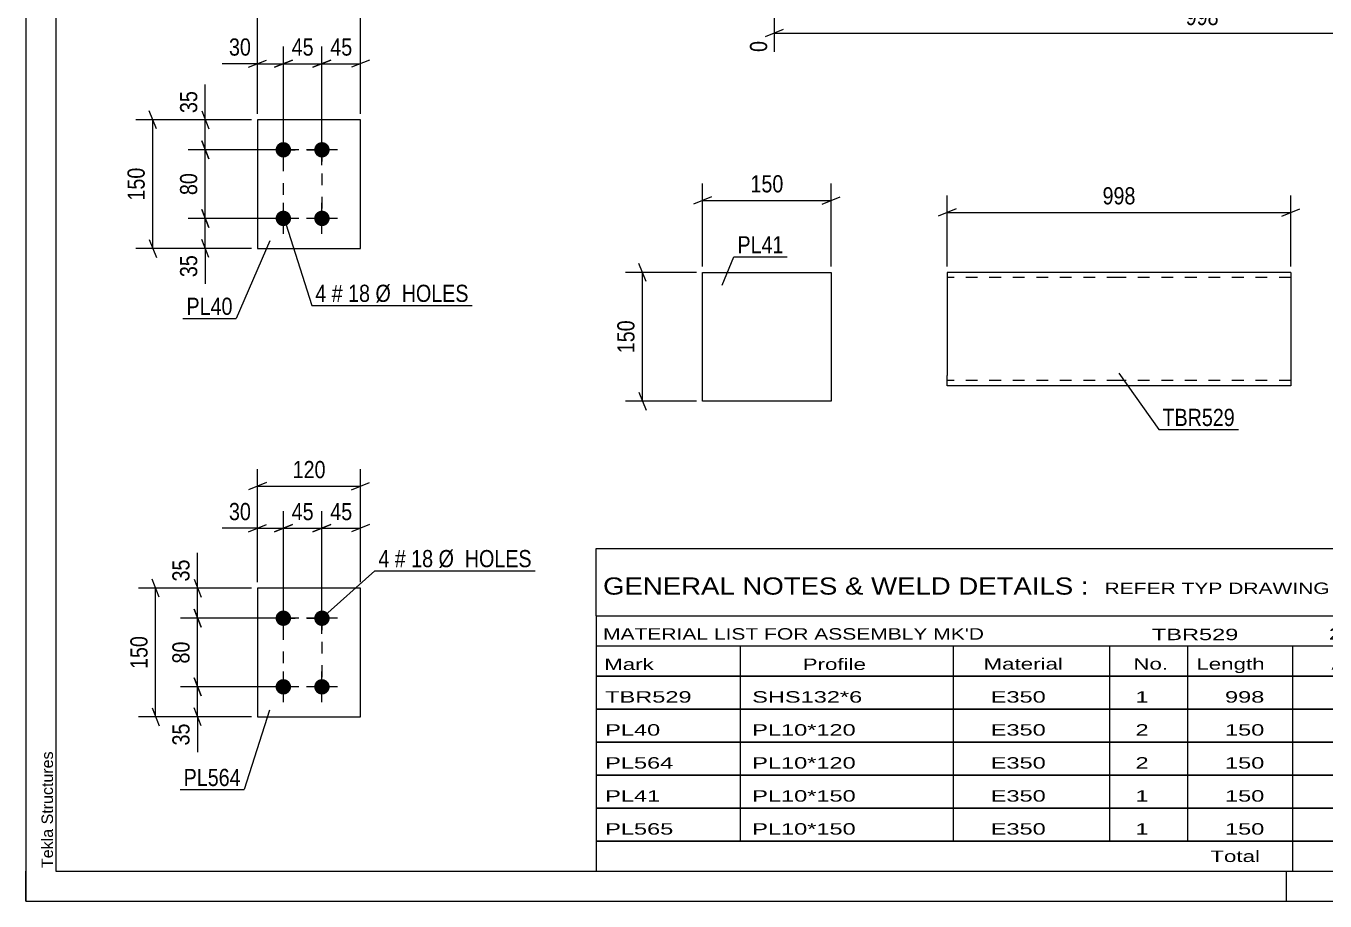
# Model space of a CAD drawing. Header units: millimetres. Extents: x 0 to 420, y 0 to 297.
# Drawn here: x 0 to 216.4, y 0 to 145.8 of the extents above; entities that cross this region are included whole.
import ezdxf

# ---------------------------------------------------------------- set-up
doc = ezdxf.new("R2010")
doc.units = ezdxf.units.MM
doc.linetypes.add('DXK_LINE_DOT2', pattern=[3.9198, 1.9599, -1.9599])
doc.styles.add('Arial', font='arial.ttf', dxfattribs={"height": 0.2})
doc.styles.add('Arial Narrow', font='ARIALN.TTF', dxfattribs={"height": 0.2})

# ---------------------------------------------------------------- blocks, each defined once
blk = doc.blocks.new('Unknown-585758188-1128')
at = {"color": 5, "linetype": 'Continuous'}
for p, q in [((0, 297), (0, 0)), ((5, 292), (5, 5)), ((0, 0), (0, 5)), ((5, 5), (415, 5)), ((210, 0), (210, 5)), ((0, 0), (420, 0))]:
    blk.add_line(p, q, dxfattribs=at)
at = {"color": 174, "linetype": 'Continuous', "style": 'Arial'}
blk.add_text('Tekla Structures', height=1.9102, rotation=90, dxfattribs=at).set_placement((4.5, 5.5))
blk = doc.blocks.new('Part-585758188-1271 - 1220')
at = {"color": 2, "linetype": 'Continuous'}
for p, q in [((55.74, 52.12), (38.6, 52.12)), ((38.6, 52.12), (38.6, 30.7)), ((55.74, 30.7), (55.74, 52.12)), ((38.6, 30.7), (55.74, 30.7))]:
    blk.add_line(p, q, dxfattribs=at)
blk = doc.blocks.new('Bolt-585758188-1256 - 1220')
at = {"linetype": 'Continuous'}
for points in [[(42.88, 45.84, -1), (42.88, 48.41, -1)], [(49.31, 45.84, -1), (49.31, 48.41, -1)], [(42.88, 34.41, -1), (42.88, 36.98, -1)], [(49.31, 34.41, -1), (49.31, 36.98, -1)]]:
    blk.add_hatch(color=1, dxfattribs=at).paths.add_polyline_path(points)
at = {"color": 1, "linetype": 'Continuous'}
for p, q in [((42.88, 44.55), (42.88, 49.7)), ((49.31, 44.55), (49.31, 49.7)), ((45.46, 47.12), (40.31, 47.12)), ((51.88, 47.12), (46.74, 47.12)), ((42.88, 33.12), (42.88, 38.27)), ((49.31, 33.12), (49.31, 38.27)), ((45.46, 35.7), (40.31, 35.7)), ((51.88, 35.7), (46.74, 35.7))]:
    blk.add_line(p, q, dxfattribs=at)
blk = doc.blocks.new('Bolt-585758188-1571 - 1565')
at = {"linetype": 'Continuous'}
for points in [[(42.88, 123.9, -1), (42.88, 126.47, -1)], [(49.31, 123.9, -1), (49.31, 126.47, -1)], [(42.88, 112.47, -1), (42.88, 115.04, -1)], [(49.31, 112.47, -1), (49.31, 115.04, -1)]]:
    blk.add_hatch(color=1, dxfattribs=at).paths.add_polyline_path(points)
at = {"color": 1, "linetype": 'Continuous'}
for p, q in [((42.88, 122.61), (42.88, 127.76)), ((49.31, 122.61), (49.31, 127.76)), ((45.46, 125.18), (40.31, 125.18)), ((51.88, 125.18), (46.74, 125.18)), ((42.88, 111.18), (42.88, 116.33)), ((49.31, 111.18), (49.31, 116.33)), ((45.46, 113.76), (40.31, 113.76)), ((51.88, 113.76), (46.74, 113.76))]:
    blk.add_line(p, q, dxfattribs=at)
blk = doc.blocks.new('Part-585758188-1586 - 1565')
at = {"color": 2, "linetype": 'Continuous'}
for p, q in [((55.74, 130.18), (38.6, 130.18)), ((38.6, 130.18), (38.6, 108.76)), ((55.74, 108.76), (55.74, 130.18)), ((38.6, 108.76), (55.74, 108.76))]:
    blk.add_line(p, q, dxfattribs=at)
blk = doc.blocks.new('Part-585758188-1541 - 1525')
at = {"color": 2, "linetype": 'Continuous'}
for p, q in [((112.73, 83.31), (112.73, 104.74)), ((112.73, 104.74), (134.16, 104.74)), ((134.16, 104.74), (134.16, 83.31)), ((134.16, 83.31), (112.73, 83.31))]:
    blk.add_line(p, q, dxfattribs=at)
blk = doc.blocks.new('Part-585758188-1432 - 1410')
at = {"color": 2, "linetype": 'Continuous'}
for p, q in [((182.06, 104.74), (153.49, 104.74)), ((153.49, 104.74), (153.49, 87.59)), ((210.73, 104.74), (182.16, 104.74)), ((210.73, 104.74), (210.73, 85.88)), ((153.49, 86.38), (153.49, 87.59)), ((153.49, 86.01), (153.49, 86.38)), ((153.49, 85.88), (153.49, 86.01)), ((182.06, 85.88), (153.49, 85.88)), ((210.73, 85.88), (182.16, 85.88))]:
    blk.add_line(p, q, dxfattribs=at)
at = {"color": 7, "linetype": 'DXK_LINE_DOT2'}
for p, q in [((182.06, 103.88), (153.49, 103.88)), ((210.73, 103.88), (182.16, 103.88)), ((153.49, 86.94), (153.49, 87.59)), ((153.49, 86.38), (153.49, 87.27)), ((153.49, 86.74), (153.49, 86.8)), ((153.49, 86.74), (153.49, 86.8)), ((182.06, 86.74), (153.49, 86.74)), ((210.73, 86.74), (182.16, 86.74)), ((210.73, 86.74), (210.73, 86.8)), ((153.49, 85.88), (153.49, 85.88))]:
    blk.add_line(p, q, dxfattribs=at)
blk = doc.blocks.new('Rectangle-585758188-1393 - 1220')
at = {"color": 1, "linetype": 'DXK_LINE_DOT2'}
blk.add_lwpolyline([(42.88, 47.12), (49.31, 47.12), (49.31, 35.7), (42.88, 35.7), (42.88, 47.12)], close=True, dxfattribs=at)
blk = doc.blocks.new('Rectangle-585758188-1701 - 1565')
at = {"color": 1, "linetype": 'DXK_LINE_DOT2'}
blk.add_lwpolyline([(42.88, 125.18), (49.31, 125.18), (49.31, 113.76), (42.88, 113.76), (42.88, 125.18)], close=True, dxfattribs=at)
blk = doc.blocks.new('StraightDimension-585758188-1380 - 1220')
at = {"color": 7, "linetype": 'Continuous'}
for p, q in [((38.6, 53.12), (38.6, 64.97)), ((42.88, 48.12), (42.88, 64.97)), ((37.1, 61.52), (40.1, 62.72)), ((38.6, 62.12), (42.88, 62.12)), ((44.38, 62.72), (41.38, 61.52))]:
    blk.add_line(p, q, dxfattribs=at)
at = {"color": 0}
blk.add_wipeout([(38.07, 62.87), (38.07, 67.07), (33.22, 67.07), (33.22, 62.87)], dxfattribs=at)
at = {"color": 7, "linetype": 'Continuous'}
blk.add_line((38.6, 62.12), (32.69, 62.12), dxfattribs=at)
blk.add_line((38.6, 62.12), (32.69, 62.12), dxfattribs=at)
at = {"color": 3, "style": 'Arial Narrow'}
blk.add_text('30', height=2.863, dxfattribs=at).set_placement((33.82, 63.47))
blk = doc.blocks.new('StraightDimension-585758188-1274 - 1220')
at = {"color": 7, "linetype": 'Continuous'}
for p, q in [((38.6, 53.12), (38.6, 71.97)), ((55.74, 53.12), (55.74, 71.97)), ((40.1, 69.72), (37.1, 68.52)), ((54.24, 68.52), (57.24, 69.72)), ((38.6, 69.12), (55.74, 69.12))]:
    blk.add_line(p, q, dxfattribs=at)
at = {"color": 0}
blk.add_wipeout([(50.51, 69.87), (50.51, 74.07), (43.83, 74.07), (43.83, 69.87)], dxfattribs=at)
at = {"color": 3, "style": 'Arial Narrow'}
blk.add_text('120', height=2.863, dxfattribs=at).set_placement((44.43, 70.47))
blk = doc.blocks.new('StraightDimension-585758188-1299 - 1220')
at = {"color": 7, "linetype": 'Continuous'}
for p, q in [((37.6, 52.12), (18.75, 52.12)), ((22.2, 50.62), (21, 53.62)), ((21.6, 30.7), (21.6, 52.12)), ((37.6, 30.7), (18.75, 30.7)), ((21, 32.2), (22.2, 29.2))]:
    blk.add_line(p, q, dxfattribs=at)
at = {"color": 0}
blk.add_wipeout([(20.85, 44.75), (16.65, 44.75), (16.65, 38.07), (20.85, 38.07)], dxfattribs=at)
at = {"color": 3, "style": 'Arial Narrow'}
blk.add_text('150', height=2.863, rotation=90.0002, dxfattribs=at).set_placement((20.25, 38.67))
blk = doc.blocks.new('StraightDimension-585758188-1317 - 1220')
at = {"color": 7, "linetype": 'Continuous'}
for p, q in [((28, 37.2), (29.2, 34.2)), ((41.88, 35.7), (25.75, 35.7)), ((28.6, 30.7), (28.6, 35.7)), ((37.6, 30.7), (25.75, 30.7)), ((29.2, 29.2), (28, 32.2))]:
    blk.add_line(p, q, dxfattribs=at)
at = {"color": 0}
blk.add_wipeout([(27.85, 30.17), (23.65, 30.17), (23.65, 25.32), (27.85, 25.32)], dxfattribs=at)
at = {"color": 7, "linetype": 'Continuous'}
blk.add_line((28.6, 30.7), (28.6, 24.79), dxfattribs=at)
blk.add_line((28.6, 30.7), (28.6, 24.79), dxfattribs=at)
at = {"color": 3, "style": 'Arial Narrow'}
blk.add_text('35', height=2.863, rotation=90.0002, dxfattribs=at).set_placement((27.25, 25.92))
blk = doc.blocks.new('StraightDimension-585758188-1330 - 1220')
at = {"color": 7, "linetype": 'Continuous'}
for p, q in [((28, 48.62), (29.2, 45.62)), ((41.88, 47.12), (25.75, 47.12)), ((28.6, 35.7), (28.6, 47.12)), ((29.2, 34.2), (28, 37.2)), ((41.88, 35.7), (25.75, 35.7))]:
    blk.add_line(p, q, dxfattribs=at)
at = {"color": 0}
blk.add_wipeout([(27.85, 43.84), (23.65, 43.84), (23.65, 38.98), (27.85, 38.98)], dxfattribs=at)
at = {"color": 3, "style": 'Arial Narrow'}
blk.add_text('80', height=2.863, rotation=90.0002, dxfattribs=at).set_placement((27.25, 39.58))
blk = doc.blocks.new('StraightDimension-585758188-1340 - 1220')
at = {"color": 7, "linetype": 'Continuous'}
for p, q in [((37.6, 52.12), (25.75, 52.12)), ((28, 53.62), (29.2, 50.62)), ((28.6, 47.12), (28.6, 52.12)), ((29.2, 45.62), (28, 48.62)), ((41.88, 47.12), (25.75, 47.12))]:
    blk.add_line(p, q, dxfattribs=at)
at = {"color": 0}
blk.add_wipeout([(27.85, 57.51), (23.65, 57.51), (23.65, 52.65), (27.85, 52.65)], dxfattribs=at)
at = {"color": 7, "linetype": 'Continuous'}
blk.add_line((28.6, 52.12), (28.6, 58.03), dxfattribs=at)
blk.add_line((28.6, 52.12), (28.6, 58.03), dxfattribs=at)
at = {"color": 3, "style": 'Arial Narrow'}
blk.add_text('35', height=2.863, rotation=90.0002, dxfattribs=at).set_placement((27.25, 53.25))
blk = doc.blocks.new('StraightDimension-585758188-1354 - 1220')
at = {"color": 7, "linetype": 'Continuous'}
for p, q in [((49.31, 48.12), (49.31, 64.97)), ((55.74, 53.12), (55.74, 64.97)), ((47.81, 61.52), (50.81, 62.72)), ((49.31, 62.12), (55.74, 62.12)), ((57.24, 62.72), (54.24, 61.52))]:
    blk.add_line(p, q, dxfattribs=at)
at = {"color": 0}
blk.add_wipeout([(54.96, 62.87), (54.96, 67.07), (50.1, 67.07), (50.1, 62.87)], dxfattribs=at)
at = {"color": 3, "style": 'Arial Narrow'}
blk.add_text('45', height=2.863, dxfattribs=at).set_placement((50.7, 63.47))
blk = doc.blocks.new('StraightDimension-585758188-1370 - 1220')
at = {"color": 7, "linetype": 'Continuous'}
for p, q in [((42.88, 48.12), (42.88, 64.97)), ((49.31, 48.12), (49.31, 64.97)), ((41.38, 61.52), (44.38, 62.72)), ((42.88, 62.12), (49.31, 62.12)), ((50.81, 62.72), (47.81, 61.52))]:
    blk.add_line(p, q, dxfattribs=at)
at = {"color": 0}
blk.add_wipeout([(48.53, 62.87), (48.53, 67.07), (43.67, 67.07), (43.67, 62.87)], dxfattribs=at)
at = {"color": 3, "style": 'Arial Narrow'}
blk.add_text('45', height=2.863, dxfattribs=at).set_placement((44.27, 63.47))
blk = doc.blocks.new('StraightDimension-585758188-1588 - 1565')
at = {"color": 7, "linetype": 'Continuous'}
for p, q in [((38.6, 131.18), (38.6, 150.85)), ((55.74, 131.18), (55.74, 150.85)), ((40.1, 148.6), (37.1, 147.4)), ((38.6, 148), (55.74, 148)), ((54.24, 147.4), (57.24, 148.6))]:
    blk.add_line(p, q, dxfattribs=at)
at = {"color": 0}
blk.add_wipeout([(50.51, 148.75), (50.51, 152.95), (43.83, 152.95), (43.83, 148.75)], dxfattribs=at)
at = {"color": 3, "style": 'Arial Narrow'}
blk.add_text('120', height=2.863, dxfattribs=at).set_placement((44.43, 149.35))
blk = doc.blocks.new('StraightDimension-585758188-1688 - 1565')
at = {"color": 7, "linetype": 'Continuous'}
for p, q in [((37.6, 130.18), (27.03, 130.18)), ((29.28, 131.68), (30.48, 128.68)), ((29.88, 125.18), (29.88, 130.18)), ((30.48, 123.68), (29.28, 126.68)), ((41.88, 125.18), (27.03, 125.18))]:
    blk.add_line(p, q, dxfattribs=at)
at = {"color": 0}
blk.add_wipeout([(29.13, 135.57), (24.93, 135.57), (24.93, 130.71), (29.13, 130.71)], dxfattribs=at)
at = {"color": 7, "linetype": 'Continuous'}
blk.add_line((29.88, 130.18), (29.88, 136.09), dxfattribs=at)
blk.add_line((29.88, 130.18), (29.88, 136.09), dxfattribs=at)
at = {"color": 3, "style": 'Arial Narrow'}
blk.add_text('35', height=2.863, rotation=90.0002, dxfattribs=at).set_placement((28.53, 131.31))
blk = doc.blocks.new('StraightDimension-585758188-1624 - 1565')
at = {"color": 7, "linetype": 'Continuous'}
for p, q in [((42.88, 126.18), (42.88, 142.38)), ((49.31, 126.18), (49.31, 142.38)), ((41.38, 138.93), (44.38, 140.13)), ((42.88, 139.53), (49.31, 139.53)), ((50.81, 140.13), (47.81, 138.93))]:
    blk.add_line(p, q, dxfattribs=at)
at = {"color": 0}
blk.add_wipeout([(48.53, 140.28), (48.53, 144.48), (43.67, 144.48), (43.67, 140.28)], dxfattribs=at)
at = {"color": 3, "style": 'Arial Narrow'}
blk.add_text('45', height=2.863, dxfattribs=at).set_placement((44.27, 140.88))
blk = doc.blocks.new('StraightDimension-585758188-1608 - 1565')
at = {"color": 7, "linetype": 'Continuous'}
for p, q in [((49.31, 126.18), (49.31, 142.38)), ((55.74, 131.18), (55.74, 142.38)), ((47.81, 138.93), (50.81, 140.13)), ((49.31, 139.53), (55.74, 139.53)), ((57.24, 140.13), (54.24, 138.93))]:
    blk.add_line(p, q, dxfattribs=at)
at = {"color": 0}
blk.add_wipeout([(54.96, 140.28), (54.96, 144.48), (50.1, 144.48), (50.1, 140.28)], dxfattribs=at)
at = {"color": 3, "style": 'Arial Narrow'}
blk.add_text('45', height=2.863, dxfattribs=at).set_placement((50.7, 140.88))
blk = doc.blocks.new('StraightDimension-585758188-1634 - 1565')
at = {"color": 7, "linetype": 'Continuous'}
for p, q in [((38.6, 131.18), (38.6, 142.38)), ((42.88, 126.18), (42.88, 142.38)), ((37.1, 138.93), (40.1, 140.13)), ((38.6, 139.53), (42.88, 139.53)), ((44.38, 140.13), (41.38, 138.93))]:
    blk.add_line(p, q, dxfattribs=at)
at = {"color": 0}
blk.add_wipeout([(38.07, 140.28), (38.07, 144.48), (33.22, 144.48), (33.22, 140.28)], dxfattribs=at)
at = {"color": 7, "linetype": 'Continuous'}
blk.add_line((38.6, 139.53), (32.69, 139.53), dxfattribs=at)
blk.add_line((38.6, 139.53), (32.69, 139.53), dxfattribs=at)
at = {"color": 3, "style": 'Arial Narrow'}
blk.add_text('30', height=2.863, dxfattribs=at).set_placement((33.82, 140.88))
blk = doc.blocks.new('StraightDimension-585758188-1648 - 1565')
at = {"color": 7, "linetype": 'Continuous'}
for p, q in [((37.6, 130.18), (18.28, 130.18)), ((21.73, 128.68), (20.53, 131.68)), ((21.13, 108.76), (21.13, 130.18)), ((37.6, 108.76), (18.28, 108.76)), ((20.53, 110.26), (21.73, 107.26))]:
    blk.add_line(p, q, dxfattribs=at)
at = {"color": 0}
blk.add_wipeout([(20.38, 122.81), (16.18, 122.81), (16.18, 116.13), (20.38, 116.13)], dxfattribs=at)
at = {"color": 3, "style": 'Arial Narrow'}
blk.add_text('150', height=2.863, rotation=90.0002, dxfattribs=at).set_placement((19.78, 116.73))
blk = doc.blocks.new('StraightDimension-585758188-1665 - 1565')
at = {"color": 7, "linetype": 'Continuous'}
for p, q in [((29.28, 115.26), (30.48, 112.26)), ((41.88, 113.76), (27.03, 113.76)), ((29.88, 108.76), (29.88, 113.76)), ((37.6, 108.76), (27.03, 108.76)), ((30.48, 107.26), (29.28, 110.26))]:
    blk.add_line(p, q, dxfattribs=at)
at = {"color": 0}
blk.add_wipeout([(29.13, 108.23), (24.93, 108.23), (24.93, 103.37), (29.13, 103.37)], dxfattribs=at)
at = {"color": 7, "linetype": 'Continuous'}
blk.add_line((29.88, 108.76), (29.88, 102.85), dxfattribs=at)
blk.add_line((29.88, 108.76), (29.88, 102.85), dxfattribs=at)
at = {"color": 3, "style": 'Arial Narrow'}
blk.add_text('35', height=2.863, rotation=90.0002, dxfattribs=at).set_placement((28.53, 103.97))
blk = doc.blocks.new('StraightDimension-585758188-1678 - 1565')
at = {"color": 7, "linetype": 'Continuous'}
for p, q in [((29.28, 126.68), (30.48, 123.68)), ((41.88, 125.18), (27.03, 125.18)), ((29.88, 113.76), (29.88, 125.18)), ((30.48, 112.26), (29.28, 115.26)), ((41.88, 113.76), (27.03, 113.76))]:
    blk.add_line(p, q, dxfattribs=at)
at = {"color": 0}
blk.add_wipeout([(29.13, 121.9), (24.93, 121.9), (24.93, 117.04), (29.13, 117.04)], dxfattribs=at)
at = {"color": 3, "style": 'Arial Narrow'}
blk.add_text('80', height=2.863, rotation=90.0002, dxfattribs=at).set_placement((28.53, 117.64))
blk = doc.blocks.new('StraightDimension-585758188-2192 - 1923')
at = {"color": 7, "linetype": 'Continuous'}
for p, q in [((124.68, 158.79), (124.68, 141.49)), ((267.24, 158.79), (267.24, 137.84)), ((126.18, 145.22), (123.18, 144.02)), ((265.74, 144.02), (268.74, 145.22)), ((124.68, 144.62), (267.24, 144.62))]:
    blk.add_line(p, q, dxfattribs=at)
at = {"color": 0}
blk.add_wipeout([(199.3, 145.37), (199.3, 149.57), (192.62, 149.57), (192.62, 145.37)], dxfattribs=at)
at = {"color": 0, "linetype": 'Continuous'}
for points in [[(124.08, 143.92), (119.88, 143.92), (119.88, 140.89), (124.08, 140.89)], [(266.64, 143.92), (262.44, 143.92), (262.44, 137.24), (266.64, 137.24)]]:
    blk.add_wipeout(points, dxfattribs=at)
at = {"color": 3, "style": 'Arial Narrow'}
blk.add_text('998', height=2.863, dxfattribs=at).set_placement((193.22, 145.97))
at = {"color": 3, "linetype": 'Continuous', "style": 'Arial Narrow'}
for s, height, p in [('0', 2.86, (123.48, 141.49)), ('998', 2.863, (266.04, 137.84))]:
    blk.add_text(s, height=height, rotation=90.0002, dxfattribs=at).set_placement(p)
blk = doc.blocks.new('StraightDimension-585758188-1543 - 1525')
at = {"color": 7, "linetype": 'Continuous'}
for p, q in [((112.73, 105.74), (112.73, 119.59)), ((134.16, 105.74), (134.16, 119.59)), ((114.23, 117.34), (111.23, 116.14)), ((132.66, 116.14), (135.66, 117.34)), ((112.73, 116.74), (134.16, 116.74))]:
    blk.add_line(p, q, dxfattribs=at)
at = {"color": 0}
blk.add_wipeout([(126.79, 117.49), (126.79, 121.69), (120.11, 121.69), (120.11, 117.49)], dxfattribs=at)
at = {"color": 3, "style": 'Arial Narrow'}
blk.add_text('150', height=2.863, dxfattribs=at).set_placement((120.71, 118.09))
blk = doc.blocks.new('StraightDimension-585758188-1554 - 1525')
at = {"color": 7, "linetype": 'Continuous'}
for p, q in [((103.33, 103.24), (102.13, 106.24)), ((111.73, 104.74), (99.88, 104.74)), ((102.73, 83.31), (102.73, 104.74)), ((102.13, 84.81), (103.33, 81.81)), ((111.73, 83.31), (99.88, 83.31))]:
    blk.add_line(p, q, dxfattribs=at)
at = {"color": 0}
blk.add_wipeout([(101.98, 97.37), (97.78, 97.37), (97.78, 90.69), (101.98, 90.69)], dxfattribs=at)
at = {"color": 3, "style": 'Arial Narrow'}
blk.add_text('150', height=2.863, rotation=90.0002, dxfattribs=at).set_placement((101.38, 91.29))
blk = doc.blocks.new('StraightDimension-585758188-1510 - 1410')
at = {"color": 7, "linetype": 'Continuous'}
for p, q in [((153.49, 105.74), (153.49, 117.59)), ((210.73, 105.74), (210.73, 117.59)), ((154.99, 115.34), (151.99, 114.14)), ((153.49, 114.74), (210.73, 114.74)), ((209.23, 114.14), (212.23, 115.34))]:
    blk.add_line(p, q, dxfattribs=at)
at = {"color": 0}
blk.add_wipeout([(185.46, 115.49), (185.46, 119.69), (178.77, 119.69), (178.77, 115.49)], dxfattribs=at)
at = {"color": 3, "style": 'Arial Narrow'}
blk.add_text('998', height=2.863, dxfattribs=at).set_placement((179.37, 116.09))
blk = doc.blocks.new('Unknown-585758188-3468')
at = {"color": 7, "linetype": 'Continuous'}
for p, q in [((95, 58.75), (255, 58.75)), ((95, 47.5), (95, 58.75)), ((255, 58.75), (255, 47.5)), ((95, 47.5), (255, 47.5)), ((95, 47.5), (95, 42.5)), ((255, 47.5), (255, 42.5)), ((95, 42.5), (255, 42.5)), ((95, 42.5), (95, 37.5)), ((119, 42.5), (119, 37.5)), ((154.5, 42.5), (154.5, 37.5)), ((180.5, 42.5), (180.5, 37.5)), ((193.5, 42.5), (193.5, 37.5)), ((211, 42.5), (211, 37.5)), ((233, 42.5), (233, 37.5)), ((255, 42.5), (255, 37.5)), ((95, 37.5), (255, 37.5)), ((95, 37.45), (95, 32.05)), ((95, 37.45), (255, 37.45)), ((119, 37.5), (119, 32)), ((154.5, 37.5), (154.5, 32)), ((180.5, 37.5), (180.5, 32)), ((193.5, 37.5), (193.5, 32)), ((211, 37.5), (211, 32)), ((233, 37.5), (233, 32)), ((255, 37.45), (255, 32.05)), ((95, 32.05), (255, 32.05)), ((95, 31.95), (95, 26.55)), ((95, 31.95), (255, 31.95)), ((119, 32), (119, 26.5)), ((154.5, 32), (154.5, 26.5)), ((180.5, 32), (180.5, 26.5)), ((193.5, 32), (193.5, 26.5)), ((211, 32), (211, 26.5)), ((233, 32), (233, 26.5)), ((255, 31.95), (255, 26.55)), ((95, 26.55), (255, 26.55)), ((95, 26.45), (95, 21.05)), ((95, 26.45), (255, 26.45)), ((119, 26.5), (119, 21)), ((154.5, 26.5), (154.5, 21)), ((180.5, 26.5), (180.5, 21)), ((193.5, 26.5), (193.5, 21)), ((211, 26.5), (211, 21)), ((233, 26.5), (233, 21)), ((255, 26.45), (255, 21.05)), ((95, 21.05), (255, 21.05)), ((95, 20.95), (95, 15.55)), ((95, 20.95), (255, 20.95)), ((119, 21), (119, 15.5)), ((154.5, 21), (154.5, 15.5)), ((180.5, 21), (180.5, 15.5)), ((193.5, 21), (193.5, 15.5)), ((211, 21), (211, 15.5)), ((233, 21), (233, 15.5)), ((255, 20.95), (255, 15.55)), ((95, 15.55), (255, 15.55)), ((95, 15.45), (95, 10.05)), ((95, 15.45), (255, 15.45)), ((119, 15.5), (119, 10)), ((154.5, 15.5), (154.5, 10)), ((180.5, 15.5), (180.5, 10)), ((193.5, 15.5), (193.5, 10)), ((211, 15.5), (211, 10)), ((233, 15.5), (233, 10)), ((255, 15.45), (255, 10.05)), ((95, 10.05), (255, 10.05)), ((95, 10), (255, 10)), ((95, 10), (95, 5)), ((211, 10), (211, 5)), ((233, 10), (233, 5)), ((255, 10), (255, 5)), ((95, 5), (255, 5))]:
    blk.add_line(p, q, dxfattribs=at)
at = {"color": 7, "style": 'Arial Narrow'}
for s, height, width, p in [('GENERAL NOTES & WELD DETAILS :', 2.8633, 1.4, (96.15, 51.06)), ('REFER TYP DRAWING TYP-01', 1.9089, 1.6, (179.7, 51.16)), ("MATERIAL LIST FOR ASSEMBLY MK'D", 1.9089, 1.6, (96.15, 43.56)), ('2', 1.91, 1.794707, (217.08, 43.56)), ('No. Required', 1.9089, 1.6, (226.41, 43.56)), ('TBR529', 1.909, 1.794707, (187.59, 43.47)), ('Mark', 1.909, 1.7, (96.34, 38.5)), ('Profile', 1.909, 1.7, (129.41, 38.5)), ('Material', 1.909, 1.7, (159.54, 38.56)), ('No.', 1.909, 1.7, (184.5, 38.56)), ('Length', 1.909, 1.7, (195, 38.56)), ('Area', 1.909, 1.7, (217.5, 38.56)), ('Weight', 1.909, 1.7, (237, 38.56))]:
    blk.add_text(s, height=height, dxfattribs=dict(at, width=width)).set_placement(p)
at = {"color": 7, "linetype": 'Continuous', "style": 'Arial Narrow'}
for s, height, width, p in [('TBR529', 1.909, 1.794707, (96.5, 33.06)), ('SHS132*6', 1.909, 1.794707, (121, 33.06)), ('E350', 1.909, 1.794707, (160.74, 33.06)), ('1', 1.91, 1.794707, (184.86, 33.06)), ('998', 1.909, 1.794707, (199.77, 33.06)), ('0.5', 1.909, 1.794707, (221.32, 33.06)), ('23.7', 1.909, 1.794707, (240.14, 33.06)), ('PL40', 1.909, 1.794707, (96.5, 27.56)), ('PL10*120', 1.909, 1.794707, (121, 27.56)), ('E350', 1.909, 1.794707, (160.74, 27.56)), ('2', 1.91, 1.794707, (184.86, 27.56)), ('150', 1.909, 1.794707, (199.77, 27.56)), ('0.0', 1.909, 1.794707, (221.32, 27.56)), ('2.8', 1.909, 1.794707, (242.33, 27.56)), ('PL564', 1.909, 1.794707, (96.5, 22.06)), ('PL10*120', 1.909, 1.794707, (121, 22.06)), ('E350', 1.909, 1.794707, (160.74, 22.06)), ('2', 1.91, 1.794707, (184.86, 22.06)), ('150', 1.909, 1.794707, (199.77, 22.06)), ('0.0', 1.909, 1.794707, (221.32, 22.06)), ('2.8', 1.909, 1.794707, (242.33, 22.06)), ('PL41', 1.909, 1.794707, (96.5, 16.56)), ('PL10*150', 1.909, 1.794707, (121, 16.56)), ('E350', 1.909, 1.794707, (160.74, 16.56)), ('1', 1.91, 1.794707, (184.86, 16.56)), ('150', 1.909, 1.794707, (199.77, 16.56)), ('0.1', 1.909, 1.794707, (221.32, 16.56)), ('1.8', 1.909, 1.794707, (242.33, 16.56)), ('PL565', 1.909, 1.794707, (96.5, 11.06)), ('PL10*150', 1.909, 1.794707, (121, 11.06)), ('E350', 1.909, 1.794707, (160.74, 11.06)), ('150', 1.909, 1.794707, (199.77, 11.06)), ('0.1', 1.909, 1.794707, (221.32, 11.06)), ('1.8', 1.909, 1.794707, (242.33, 11.06)), ('1', 1.91, 1.794707, (184.86, 11.06)), ('Total', 1.909, 1.7, (197.33, 6.5)), ('0.8', 1.909, 1.794707, (220.83, 6.5)), ('32.9', 1.909, 1.794707, (240.14, 6.5))]:
    blk.add_text(s, height=height, dxfattribs=dict(at, width=width)).set_placement(p)
blk = doc.blocks.new('Mark-585758188-1267 - 1220')
at = {"color": 0}
blk.add_wipeout([(35.78, 19.16), (35.78, 22.16), (26.27, 22.16), (26.27, 19.16)], dxfattribs=at)
blk.add_wipeout([(35.78, 19.16), (35.78, 22.16), (26.27, 22.16), (26.27, 19.16)], dxfattribs=at)
at = {"color": 30, "linetype": 'Continuous'}
for p in [(40.6, 31.81), (25.67, 18.56)]:
    blk.add_line(p, (36.38, 18.56), dxfattribs=at)
at = {"color": 3, "style": 'Arial Narrow'}
blk.add_text('PL564', height=2.863, dxfattribs=at).set_placement((26.27, 19.16))
blk = doc.blocks.new('Mark-585758188-1251 - 1220')
at = {"color": 0}
blk.add_wipeout([(60.55, 55.63), (60.55, 58.63), (58.72, 58.63), (58.72, 55.63)], dxfattribs=at)
blk.add_wipeout([(60.55, 55.63), (60.55, 58.63), (58.72, 58.63), (58.72, 55.63)], dxfattribs=at)
at = {"color": 7, "linetype": 'Continuous'}
blk.add_line((49.31, 47.12), (58.12, 55.03), dxfattribs=at)
at = {"color": 0}
blk.add_wipeout([(63.28, 55.63), (63.28, 58.63), (61.45, 58.63), (61.45, 55.63)], dxfattribs=at)
blk.add_wipeout([(63.28, 55.63), (63.28, 58.63), (61.45, 58.63), (61.45, 55.63)], dxfattribs=at)
at = {"color": 3, "style": 'Arial Narrow'}
blk.add_text('4', height=2.86, dxfattribs=at).set_placement((58.72, 55.63))
at = {"color": 0}
blk.add_wipeout([(67.84, 55.63), (67.84, 58.63), (64.18, 58.63), (64.18, 55.63)], dxfattribs=at)
blk.add_wipeout([(67.84, 55.63), (67.84, 58.63), (64.18, 58.63), (64.18, 55.63)], dxfattribs=at)
at = {"color": 3, "style": 'Arial Narrow'}
blk.add_text('#', height=2.86, dxfattribs=at).set_placement((61.45, 55.63))
at = {"color": 0}
blk.add_wipeout([(84.26, 55.63), (84.26, 58.63), (68.74, 58.63), (68.74, 55.63)], dxfattribs=at)
blk.add_wipeout([(84.26, 55.63), (84.26, 58.63), (68.74, 58.63), (68.74, 55.63)], dxfattribs=at)
at = {"color": 7, "linetype": 'Continuous'}
blk.add_line((58.12, 55.03), (84.86, 55.03), dxfattribs=at)
at = {"color": 3, "style": 'Arial Narrow'}
for s, p in [('18', (64.18, 55.63)), ('Ø  HOLES', (68.74, 55.63))]:
    blk.add_text(s, height=2.863, dxfattribs=at).set_placement(p)
blk = doc.blocks.new('Mark-585758188-1567 - 1565')
at = {"color": 0}
blk.add_wipeout([(50.04, 99.84), (50.04, 102.84), (48.21, 102.84), (48.21, 99.84)], dxfattribs=at)
blk.add_wipeout([(50.04, 99.84), (50.04, 102.84), (48.21, 102.84), (48.21, 99.84)], dxfattribs=at)
at = {"color": 7, "linetype": 'Continuous'}
blk.add_line((42.93, 114.06), (47.61, 99.24), dxfattribs=at)
at = {"color": 0}
blk.add_wipeout([(52.77, 99.84), (52.77, 102.84), (50.94, 102.84), (50.94, 99.84)], dxfattribs=at)
blk.add_wipeout([(52.77, 99.84), (52.77, 102.84), (50.94, 102.84), (50.94, 99.84)], dxfattribs=at)
at = {"color": 3, "style": 'Arial Narrow'}
blk.add_text('4', height=2.86, dxfattribs=at).set_placement((48.21, 99.84))
at = {"color": 0}
blk.add_wipeout([(57.33, 99.84), (57.33, 102.84), (53.67, 102.84), (53.67, 99.84)], dxfattribs=at)
blk.add_wipeout([(57.33, 99.84), (57.33, 102.84), (53.67, 102.84), (53.67, 99.84)], dxfattribs=at)
at = {"color": 3, "style": 'Arial Narrow'}
blk.add_text('#', height=2.86, dxfattribs=at).set_placement((50.94, 99.84))
at = {"color": 0}
blk.add_wipeout([(73.75, 99.84), (73.75, 102.84), (58.23, 102.84), (58.23, 99.84)], dxfattribs=at)
blk.add_wipeout([(73.75, 99.84), (73.75, 102.84), (58.23, 102.84), (58.23, 99.84)], dxfattribs=at)
at = {"color": 7, "linetype": 'Continuous'}
blk.add_line((47.61, 99.24), (74.35, 99.24), dxfattribs=at)
at = {"color": 3, "style": 'Arial Narrow'}
for s, p in [('18', (53.67, 99.84)), ('Ø  HOLES', (58.23, 99.84))]:
    blk.add_text(s, height=2.863, dxfattribs=at).set_placement(p)
blk = doc.blocks.new('Mark-585758188-1582 - 1565')
at = {"color": 0}
blk.add_wipeout([(34.42, 97.68), (34.42, 100.68), (26.74, 100.68), (26.74, 97.68)], dxfattribs=at)
blk.add_wipeout([(34.42, 97.68), (34.42, 100.68), (26.74, 100.68), (26.74, 97.68)], dxfattribs=at)
at = {"color": 30, "linetype": 'Continuous'}
for p in [(40.65, 110.04), (26.14, 97.08)]:
    blk.add_line(p, (35.02, 97.08), dxfattribs=at)
at = {"color": 3, "style": 'Arial Narrow'}
blk.add_text('PL40', height=2.863, dxfattribs=at).set_placement((26.74, 97.68))
blk = doc.blocks.new('Mark-585758188-1537 - 1525')
at = {"color": 0}
blk.add_wipeout([(126.22, 107.93), (126.22, 110.93), (118.54, 110.93), (118.54, 107.93)], dxfattribs=at)
blk.add_wipeout([(126.22, 107.93), (126.22, 110.93), (118.54, 110.93), (118.54, 107.93)], dxfattribs=at)
at = {"color": 30, "linetype": 'Continuous'}
for p, q in [((115.98, 102.65), (117.94, 107.33)), ((117.94, 107.33), (126.82, 107.33))]:
    blk.add_line(p, q, dxfattribs=at)
at = {"color": 3, "style": 'Arial Narrow'}
blk.add_text('PL41', height=2.863, dxfattribs=at).set_placement((118.54, 107.93))
blk = doc.blocks.new('Mark-585758188-1428 - 1410')
at = {"color": 0}
blk.add_wipeout([(201.42, 79.16), (201.42, 82.16), (189.36, 82.16), (189.36, 79.16)], dxfattribs=at)
blk.add_wipeout([(201.42, 79.16), (201.42, 82.16), (189.36, 82.16), (189.36, 79.16)], dxfattribs=at)
at = {"color": 30, "linetype": 'Continuous'}
for p, q in [((182.07, 87.94), (188.76, 78.56)), ((188.76, 78.56), (202.02, 78.56))]:
    blk.add_line(p, q, dxfattribs=at)
at = {"color": 3, "style": 'Arial Narrow'}
blk.add_text('TBR529', height=2.863, dxfattribs=at).set_placement((189.36, 79.16))

msp = doc.modelspace()

# ---------------------------------------------------------------- block references
for name in ['Unknown-585758188-1128', 'Part-585758188-1586 - 1565', 'Bolt-585758188-1571 - 1565', 'Rectangle-585758188-1701 - 1565', 'Part-585758188-1541 - 1525', 'Part-585758188-1432 - 1410', 'Unknown-585758188-3468', 'Part-585758188-1271 - 1220', 'Bolt-585758188-1256 - 1220', 'Rectangle-585758188-1393 - 1220']:
    msp.add_blockref(name, (0, 0))

# ---------------------------------------------------------------- next in the draw order: block references
for name in ['StraightDimension-585758188-2192 - 1923', 'StraightDimension-585758188-1588 - 1565', 'StraightDimension-585758188-1543 - 1525', 'StraightDimension-585758188-1510 - 1410', 'Mark-585758188-1428 - 1410', 'StraightDimension-585758188-1380 - 1220']:
    msp.add_blockref(name, (0, 0))

# ---------------------------------------------------------------- next in the draw order: block references
for name in ['StraightDimension-585758188-1688 - 1565', 'Mark-585758188-1537 - 1525', 'StraightDimension-585758188-1554 - 1525', 'StraightDimension-585758188-1274 - 1220']:
    msp.add_blockref(name, (0, 0))

# ---------------------------------------------------------------- next in the draw order: block references
for name in ['StraightDimension-585758188-1624 - 1565', 'StraightDimension-585758188-1354 - 1220', 'StraightDimension-585758188-1299 - 1220']:
    msp.add_blockref(name, (0, 0))

# ---------------------------------------------------------------- next in the draw order: block references
for name in ['StraightDimension-585758188-1634 - 1565', 'StraightDimension-585758188-1608 - 1565', 'StraightDimension-585758188-1317 - 1220']:
    msp.add_blockref(name, (0, 0))

# ---------------------------------------------------------------- next in the draw order: block references
for name in ['StraightDimension-585758188-1648 - 1565', 'StraightDimension-585758188-1330 - 1220', 'Mark-585758188-1267 - 1220']:
    msp.add_blockref(name, (0, 0))

# ---------------------------------------------------------------- next in the draw order: block references
for name in ['StraightDimension-585758188-1665 - 1565', 'StraightDimension-585758188-1340 - 1220']:
    msp.add_blockref(name, (0, 0))

# ---------------------------------------------------------------- next in the draw order: block references
for name in ['StraightDimension-585758188-1678 - 1565', 'Mark-585758188-1582 - 1565', 'StraightDimension-585758188-1370 - 1220']:
    msp.add_blockref(name, (0, 0))

# ---------------------------------------------------------------- next in the draw order: block references
for name in ['Mark-585758188-1567 - 1565', 'Mark-585758188-1251 - 1220']:
    msp.add_blockref(name, (0, 0))

doc.saveas('drawing.dxf')
